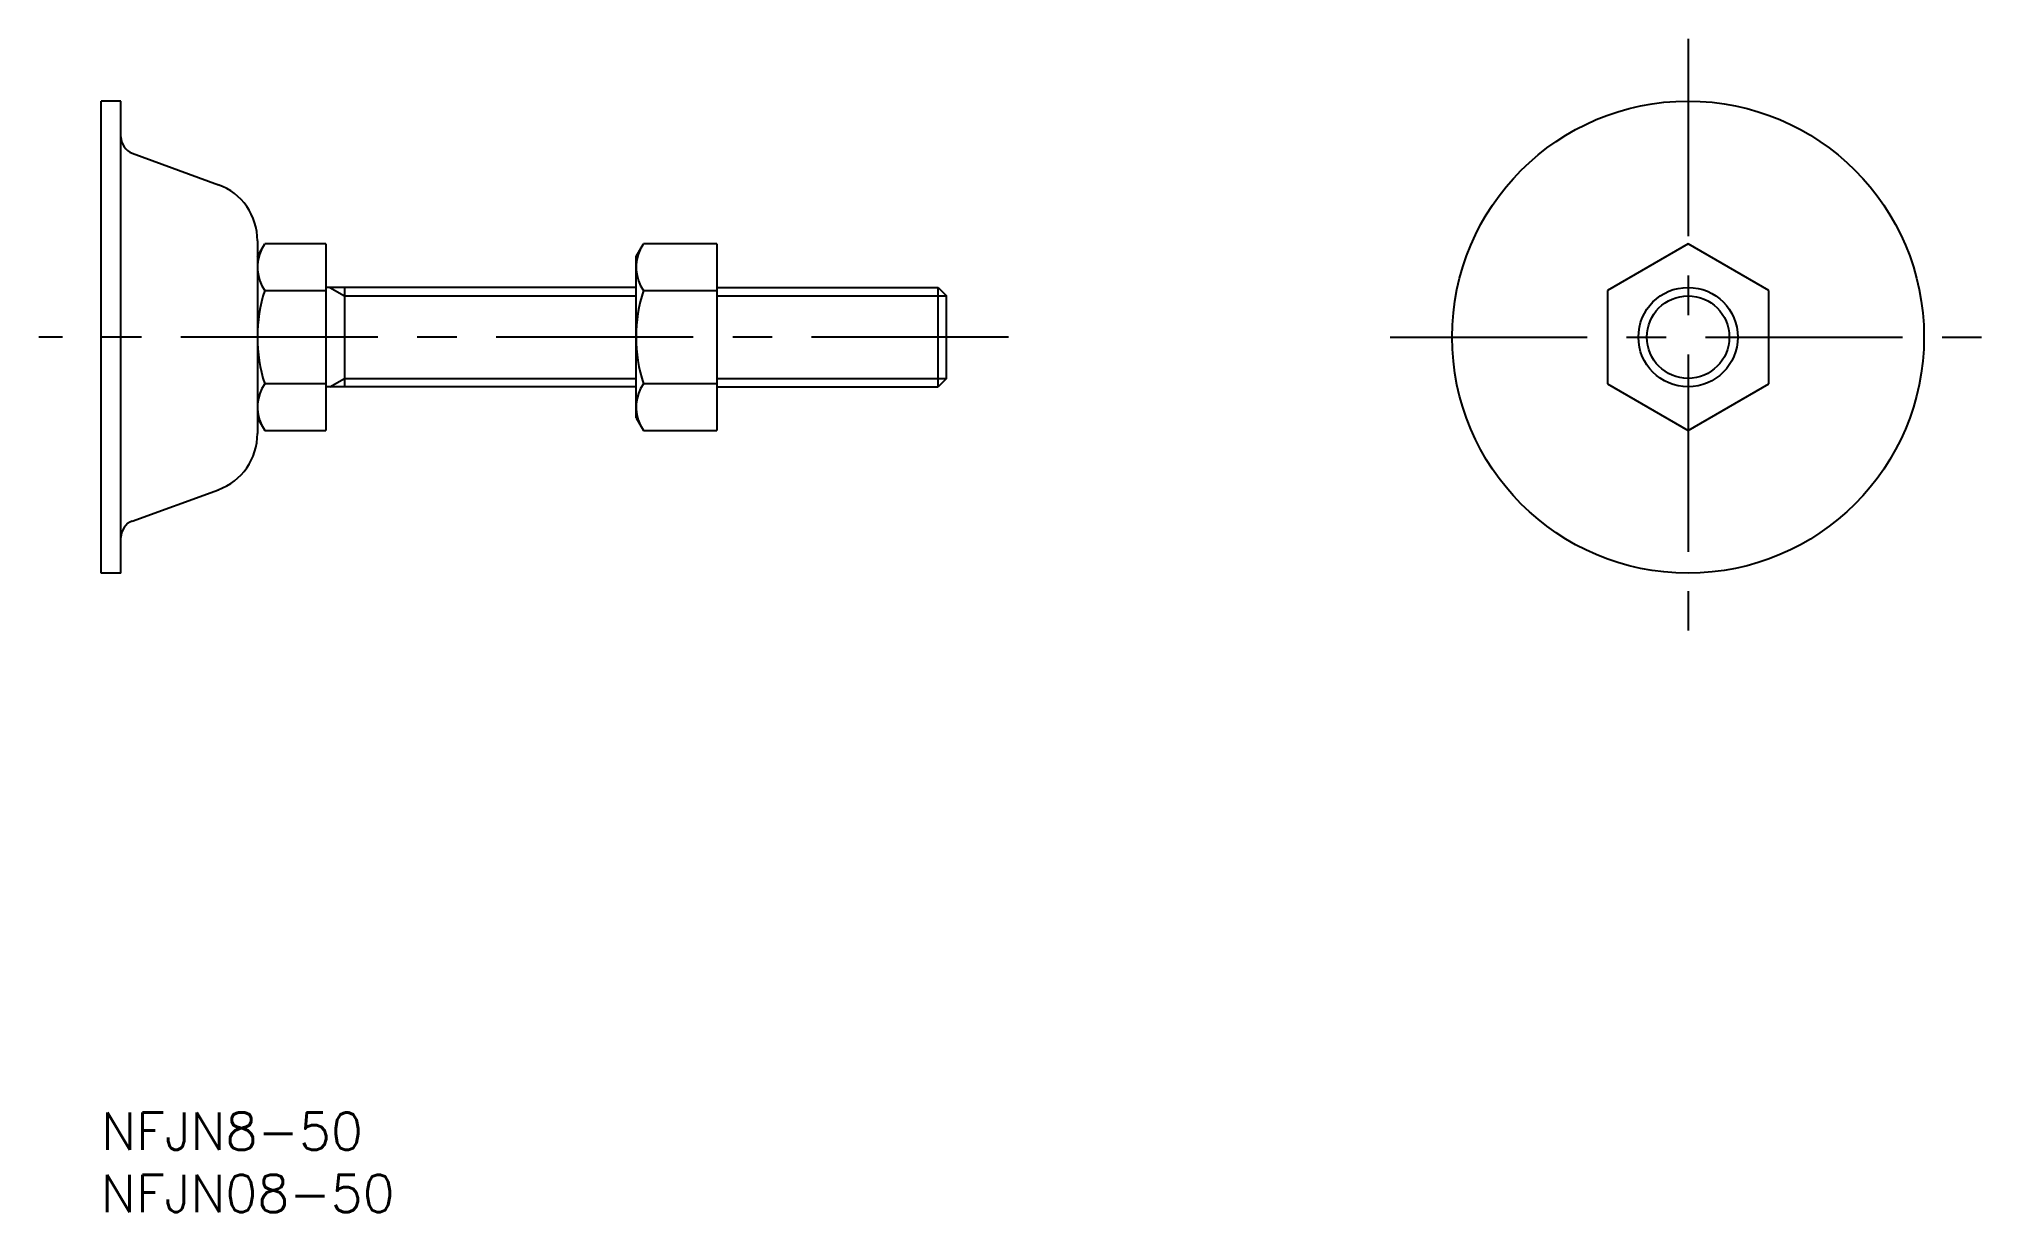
# Model space of a CAD drawing. Extents: x -5 to 152, y -8 to 86.
import ezdxf

# ---------------------------------------------------------------- set-up
doc = ezdxf.new("R2010")
doc.units = 0
doc.header["$LTSCALE"] = 0.5
doc.linetypes.add('CENTER', pattern=[50.8, 31.75, -6.35, 6.35, -6.35])
doc.layers.get('0').update_dxf_attribs({"linetype": 'CONTINUOUS'})
doc.layers.add('CENTER', color=1, linetype='CENTER')
doc.styles.get("Standard").update_dxf_attribs({"font": 'txt.shx', "height": 3, "bigfont": 'bigfont.shx'})

# ---------------------------------------------------------------- blocks, each defined once
blk = doc.blocks.new('*U3')
at = {"color": 7, "linetype": 'CONTINUOUS'}
blk.add_text('NFJN8-50', height=3, dxfattribs=at).set_placement((0, -3))
blk = doc.blocks.new('*U4')
at = {"color": 7, "linetype": 'CONTINUOUS'}
blk.add_text('NFJN08-50', height=3, dxfattribs=at).set_placement((-0.01, -8))

msp = doc.modelspace()

# ---------------------------------------------------------------- linework, layer by layer
at = {"color": 7, "linetype": 'CONTINUOUS'}
for p, q in [((0, 43.42), (0, 81.42)), ((1.6, 81.42), (0, 81.42)), ((1.6, 43.42), (1.6, 81.42)), ((2.52, 77.22), (9.45, 74.69)), ((12.6, 70.18), (12.6, 54.65)), ((12.6, 68.92), (13.18, 69.92)), ((18.1, 69.92), (13.18, 69.92)), ((18.1, 69.92), (18.1, 54.91)), ((43.1, 68.92), (43.68, 69.92)), ((49.6, 69.92), (43.68, 69.92)), ((49.6, 69.92), (49.6, 54.91)), ((127.82, 69.92), (121.32, 66.17)), ((134.32, 66.17), (127.82, 69.92)), ((43.1, 55.92), (43.1, 68.92)), ((13.18, 66.17), (18.1, 66.17)), ((43.1, 66.42), (18.1, 66.42)), ((19.6, 66.42), (19.6, 58.42)), ((43.68, 66.17), (49.6, 66.17)), ((49.6, 66.42), (67.42, 66.42)), ((67.42, 58.42), (67.42, 66.42)), ((67.42, 66.42), (68.1, 65.74)), ((121.32, 66.17), (121.32, 58.66)), ((134.32, 58.66), (134.32, 66.17)), ((68.1, 59.09), (68.1, 65.74)), ((18.1, 58.66), (13.18, 58.66)), ((43.1, 58.42), (18.1, 58.42)), ((49.6, 58.66), (43.68, 58.66)), ((49.6, 58.42), (67.42, 58.42)), ((68.1, 59.09), (67.42, 58.42)), ((121.32, 58.66), (127.82, 54.91)), ((127.82, 54.91), (134.32, 58.66)), ((12.6, 55.92), (13.18, 54.91)), ((13.18, 54.91), (18.1, 54.91)), ((43.1, 55.92), (43.68, 54.91)), ((43.68, 54.91), (49.6, 54.91)), ((2.52, 47.61), (9.45, 50.14)), ((1.6, 43.42), (0, 43.42))]:
    msp.add_line(p, q, dxfattribs=at)
at = {"color": 3, "linetype": 'CONTINUOUS'}
for p, q in [((18.43, 66.42), (19.6, 65.74)), ((19.6, 65.74), (43.1, 65.74)), ((49.6, 65.74), (68.1, 65.74)), ((18.43, 58.42), (19.6, 59.09)), ((19.6, 59.09), (43.1, 59.09)), ((49.6, 59.09), (68.1, 59.09))]:
    msp.add_line(p, q, dxfattribs=at)
at = {"color": 7, "linetype": 'CONTINUOUS'}
for radius in [19, 4]:
    msp.add_circle((127.82, 62.42), radius, dxfattribs=at)
at = {"color": 3, "linetype": 'CONTINUOUS'}
msp.add_circle((127.82, 62.42), 3.32, dxfattribs=at)
at = {"color": 7, "linetype": 'CONTINUOUS'}
for centre, radius, start, end in [((3, 78.54), 1.4, 180, 249.928), ((7.8, 70.18), 4.8, 0, 69.928), ((15.92, 68.05), 3.32, 154.3842, 214.3842), ((46.42, 68.05), 3.32, 154.3842, 214.3842), ((25.02, 62.42), 12.42, 162.412, 197.588), ((55.52, 62.42), 12.42, 162.412, 197.588), ((15.92, 56.79), 3.32, 145.6158, 205.6158), ((46.42, 56.79), 3.32, 145.6158, 205.6158), ((7.8, 54.65), 4.8, 290.072, 0), ((3, 46.3), 1.4, 110.072, 180)]:
    msp.add_arc(centre, radius, start, end, dxfattribs=at)
at = {"layer": 'CENTER', "color": 1, "linetype": 'CENTER'}
for p, q in [((127.82, 86.42), (127.82, 38.42)), ((73.1, 62.42), (-5, 62.42)), ((103.82, 62.42), (151.82, 62.42))]:
    msp.add_line(p, q, dxfattribs=at)

# ---------------------------------------------------------------- block references
at = {"color": 7, "linetype": 'CONTINUOUS'}
for name in ['*U3', '*U4']:
    msp.add_blockref(name, (0, 0), dxfattribs=at)

doc.saveas('drawing.dxf')
